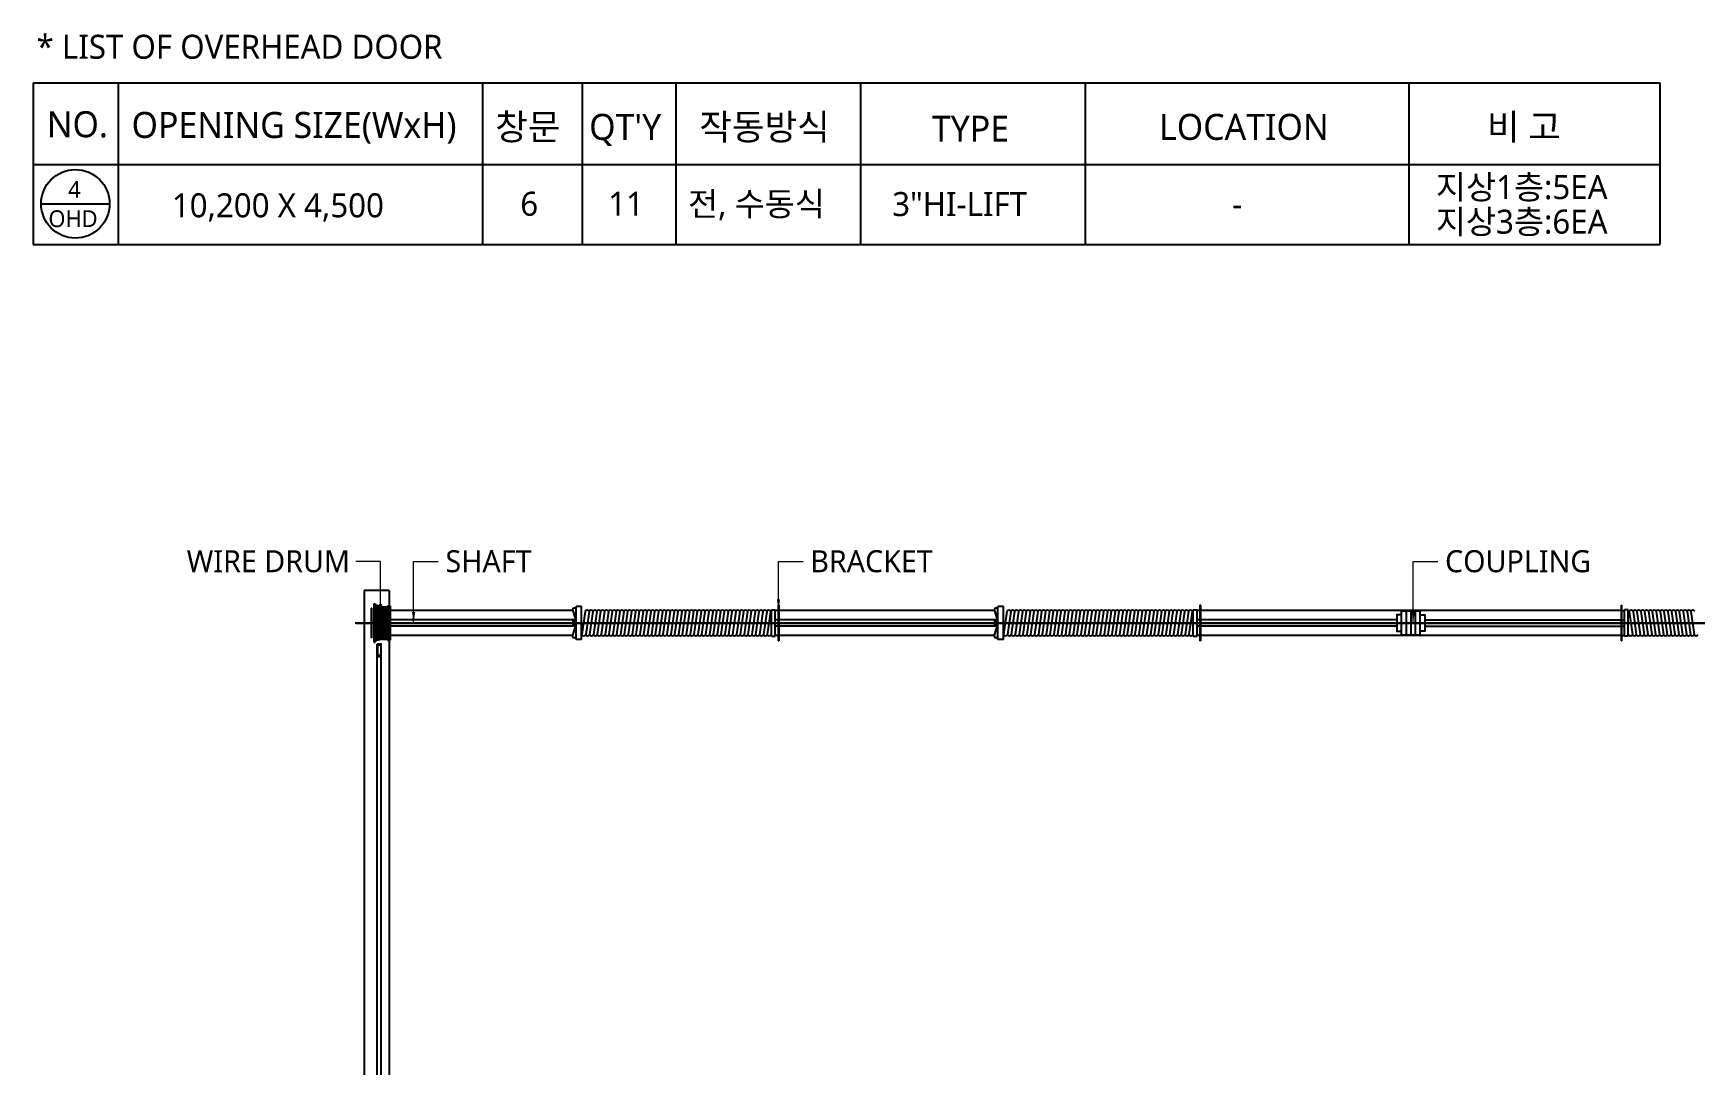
# Model space of a CAD drawing. Header units: millimetres. Extents: x 909 to 159266, y 137 to 21462.
# Drawn here: x 78972 to 87267, y 15995 to 21141 of the extents above; entities that cross this region are included whole.
import ezdxf

# ---------------------------------------------------------------- set-up
doc = ezdxf.new("R2010")
doc.units = ezdxf.units.MM
doc.header["$LTSCALE"] = 50
doc.header["$MEASUREMENT"] = 0
for name, color, linetype in [('OHD Frame', 2, 'Continuous'), ('OHD Track', 4, 'Continuous'), ('TEXT4', 4, 'Continuous')]:
    doc.layers.add(name, color=color, linetype=linetype)
doc.layers.add('건축120130$0$TEX', color=3, linetype='Continuous', lineweight=15)
doc.styles.get("Standard").update_dxf_attribs({"font": 'NanumGothicBold.ttf'})
doc.styles.add('울릉도M', font='NanumGothic.ttf')
doc.dimstyles.new('ISO-25', dxfattribs={"dimtxt": 2.5, "dimasz": 2.5, "dimexe": 1.25, "dimexo": 0.625, "dimtad": 1, "dimtxsty": 'Standard', "dimcen": 2.5, "dimadec": 0, "dimazin": 0, "dimtfac": 1, "dimtmove": 0, "dimatfit": 3, "dimfxl": 1, "dimarcsym": 0})

msp = doc.modelspace()

# ---------------------------------------------------------------- linework, layer by layer
for p, q in [((78972.4, 20894.5, 0), (87093.6, 20894.5, 0)), ((78972.4, 20894.5, 0), (78972.4, 20087.2, 0)), ((79396.4, 20894.5, 0), (79396.4, 20087.2, 0)), ((81214.4, 20894.5, 0), (81214.4, 20087.2, 0)), ((81712.7, 20894.5, 0), (81712.7, 20087.2, 0)), ((82180.8, 20894.5, 0), (82180.8, 20087.2, 0)), ((83101.8, 20894.5, 0), (83101.8, 20087.2, 0)), ((84224.1, 20894.5, 0), (84224.1, 20087.2, 0)), ((85840, 20894.5, 0), (85840, 20087.2, 0)), ((87091.9, 20894.5, 0), (87091.9, 20087.2, 0)), ((78972.4, 20486.2, 0), (87093.6, 20486.2, 0)), ((79011.9, 20290.2, 0), (79353.7, 20290.2, 0)), ((78972.4, 20087.2, 0), (87091.9, 20087.2, 0)), ((80658.7, 18272.9, 0), (80658.7, 18124.5, 0)), ((80660.9, 18272.9, 0), (80658.7, 18272.9, 0)), ((80660.9, 18272.9, 0), (80660.9, 18124.5, 0)), ((81665.6, 18261.2, 0), (80748.8, 18261.2, 0)), ((82691.1, 18261.2, 0), (82676.9, 18261.2, 0)), ((82691.1, 18261.2, 0), (82676.9, 18261.2, 0)), ((82691.1, 18261.2, 0), (82676.9, 18261.2, 0)), ((82691.1, 18261.2, 0), (82676.9, 18261.2, 0)), ((82691.1, 18287.7, 0), (82691.1, 18109.7, 0)), ((82693.8, 18287.7, 0), (82691.1, 18287.7, 0)), ((82693.8, 18287.7, 0), (82693.8, 18109.7, 0)), ((83770.8, 18261.2, 0), (82693.8, 18261.2, 0)), ((84796.4, 18261.2, 0), (84782.2, 18261.2, 0)), ((84796.4, 18261.2, 0), (84782.2, 18261.2, 0)), ((84796.4, 18261.2, 0), (84782.2, 18261.2, 0)), ((84796.4, 18287.7, 0), (84796.4, 18109.7, 0)), ((84799.1, 18287.7, 0), (84796.4, 18287.7, 0)), ((84799.1, 18287.7, 0), (84799.1, 18109.7, 0)), ((86898.6, 18261.2, 0), (84799.1, 18261.2, 0)), ((85826, 18259.6, 0), (85826, 18137.8, 0)), ((85848.8, 18259.6, 0), (85848.8, 18137.8, 0)), ((85871.7, 18259.6, 0), (85871.7, 18137.8, 0)), ((86898.6, 18287.7, 0), (86898.6, 18109.7, 0)), ((86898.6, 18287.7, 0), (86901.3, 18287.7, 0)), ((86901.3, 18287.7, 0), (86901.3, 18109.7, 0)), ((86901.3, 18261.2, 0), (86915.5, 18261.2, 0)), ((86901.3, 18261.2, 0), (86915.5, 18261.2, 0)), ((86901.3, 18261.2, 0), (86915.5, 18261.2, 0)), ((80660.9, 18124.5, 0), (80658.7, 18124.5, 0)), ((81665.6, 18136.2, 0), (80748.8, 18136.2, 0)), ((82691.1, 18136.2, 0), (82676.9, 18136.2, 0)), ((82691.1, 18136.2, 0), (82676.9, 18136.2, 0)), ((82691.1, 18136.2, 0), (82676.9, 18136.2, 0)), ((82691.1, 18136.2, 0), (82676.9, 18136.2, 0)), ((82693.8, 18109.7, 0), (82691.1, 18109.7, 0)), ((83770.8, 18136.2, 0), (82693.8, 18136.2, 0)), ((84796.4, 18136.2, 0), (84782.2, 18136.2, 0)), ((84796.4, 18136.2, 0), (84782.2, 18136.2, 0)), ((84796.4, 18136.2, 0), (84782.2, 18136.2, 0)), ((84799.1, 18109.7, 0), (84796.4, 18109.7, 0)), ((86898.6, 18136.2, 0), (84799.1, 18136.2, 0)), ((86898.6, 18109.7, 0), (86901.3, 18109.7, 0)), ((86901.3, 18136.2, 0), (86915.5, 18136.2, 0)), ((86901.3, 18136.2, 0), (86915.5, 18136.2, 0)), ((86901.3, 18136.2, 0), (86915.5, 18136.2, 0))]:
    msp.add_line(p, q)
at = {"color": 1, "linetype": 'Continuous'}
for p, q in [((80672.9, 18294, 0), (80672.9, 18103.4, 0)), ((80679.9, 18294, 0), (80679.9, 18103.4, 0)), ((80715.4, 18279.2, 0), (80679.9, 18288, 0)), ((80715.4, 18279.2, 0), (80715.4, 18118.2, 0)), ((80740.2, 18284.3, 0), (80740.2, 18113.1, 0)), ((80747.2, 18284.3, 0), (80747.2, 18113.1, 0)), ((80754.2, 18284.3, 0), (80754.2, 18113.1, 0)), ((80715.4, 18118.2, 0), (80679.9, 18109.4, 0))]:
    msp.add_line(p, q, dxfattribs=at)
at = {"color": 1}
for p, q in [((80672.9, 18294, 0), (80679.9, 18294, 0)), ((80715.4, 18279.2, 0), (80740.2, 18279.2, 0)), ((80740.2, 18284.3, 0), (80754.2, 18284.3, 0)), ((80672.9, 18103.4, 0), (80679.9, 18103.4, 0)), ((80715.4, 18118.2, 0), (80740.2, 18118.2, 0)), ((80740.2, 18113.1, 0), (80754.2, 18113.1, 0))]:
    msp.add_line(p, q, dxfattribs=at)
at = {"color": 8, "linetype": 'Continuous'}
for p, q in [((80687.4, 18286.2, 0), (80687.4, 18111.2, 0)), ((80694.4, 18284.4, 0), (80694.4, 18113, 0)), ((80701.4, 18282.7, 0), (80701.4, 18114.7, 0)), ((80708.4, 18280.9, 0), (80708.4, 18116.5, 0)), ((80719.9, 18279.2, 0), (80719.9, 18118.2, 0)), ((80724.8, 18279.2, 0), (80724.8, 18118.2, 0)), ((80729.7, 18279.2, 0), (80729.7, 18118.2, 0)), ((80734.6, 18279.2, 0), (80734.6, 18118.2, 0))]:
    msp.add_line(p, q, dxfattribs=at)
at = {"color": 3}
for p, q in [((81664.4, 18265.1, 0), (81677.3, 18223.3, 0)), ((81682.1, 18273.1, 0), (81672.3, 18273.1, 0)), ((81710.1, 18281.7, 0), (81682.1, 18281.7, 0)), ((81682.1, 18115.7, 0), (81682.1, 18281.7, 0)), ((81710.1, 18115.7, 0), (81710.1, 18281.7, 0)), ((81727.8, 18256.2, 0), (81711.2, 18141.2, 0)), ((81747, 18256.2, 0), (81730.5, 18141.2, 0)), ((81766.3, 18256.2, 0), (81749.7, 18141.2, 0)), ((81785.6, 18256.2, 0), (81769, 18141.2, 0)), ((81804.8, 18256.2, 0), (81788.3, 18141.2, 0)), ((81824.1, 18256.2, 0), (81807.6, 18141.2, 0)), ((81843.4, 18256.2, 0), (81826.8, 18141.2, 0)), ((81862.6, 18256.2, 0), (81846.1, 18141.2, 0)), ((81881.9, 18256.2, 0), (81865.4, 18141.2, 0)), ((81901.2, 18256.2, 0), (81884.6, 18141.2, 0)), ((81920.5, 18256.2, 0), (81903.9, 18141.2, 0)), ((81939.7, 18256.2, 0), (81923.2, 18141.2, 0)), ((81959, 18256.2, 0), (81942.4, 18141.2, 0)), ((81978.3, 18256.2, 0), (81961.7, 18141.2, 0)), ((81997.5, 18256.2, 0), (81981, 18141.2, 0)), ((82016.8, 18256.2, 0), (82000.2, 18141.2, 0)), ((82036.1, 18256.2, 0), (82019.5, 18141.2, 0)), ((82055.3, 18256.2, 0), (82038.8, 18141.2, 0)), ((82074.6, 18256.2, 0), (82058, 18141.2, 0)), ((82093.9, 18256.2, 0), (82077.3, 18141.2, 0)), ((82113.1, 18256.2, 0), (82096.6, 18141.2, 0)), ((82132.4, 18256.2, 0), (82115.9, 18141.2, 0)), ((82151.7, 18256.2, 0), (82135.1, 18141.2, 0)), ((82171.5, 18256.2, 0), (82154.9, 18141.2, 0)), ((82190.7, 18256.2, 0), (82174.2, 18141.2, 0)), ((82210, 18256.2, 0), (82193.4, 18141.2, 0)), ((82229.3, 18256.2, 0), (82212.7, 18141.2, 0)), ((82248.5, 18256.2, 0), (82232, 18141.2, 0)), ((82267.8, 18256.2, 0), (82251.3, 18141.2, 0)), ((82287.1, 18256.2, 0), (82270.5, 18141.2, 0)), ((82306.3, 18256.2, 0), (82289.8, 18141.2, 0)), ((82325.6, 18256.2, 0), (82309.1, 18141.2, 0)), ((82344.9, 18256.2, 0), (82328.3, 18141.2, 0)), ((82364.2, 18256.2, 0), (82347.6, 18141.2, 0)), ((82383.4, 18256.2, 0), (82366.9, 18141.2, 0)), ((82402.7, 18256.2, 0), (82386.1, 18141.2, 0)), ((82422, 18256.2, 0), (82405.4, 18141.2, 0)), ((82441.2, 18256.2, 0), (82424.7, 18141.2, 0)), ((82460.5, 18256.2, 0), (82443.9, 18141.2, 0)), ((82479.8, 18256.2, 0), (82463.2, 18141.2, 0)), ((82499, 18256.2, 0), (82482.5, 18141.2, 0)), ((82518.3, 18256.2, 0), (82501.8, 18141.2, 0)), ((82537.6, 18256.2, 0), (82521, 18141.2, 0)), ((82556.8, 18256.2, 0), (82540.3, 18141.2, 0)), ((82576.1, 18256.2, 0), (82559.6, 18141.2, 0)), ((82595.4, 18256.2, 0), (82578.8, 18141.2, 0)), ((82614.7, 18256.2, 0), (82598.1, 18141.2, 0)), ((82633.9, 18256.2, 0), (82617.4, 18141.2, 0)), ((82653.2, 18256.2, 0), (82636.6, 18141.2, 0)), ((82657.5, 18132.6, 0), (82657.5, 18264.8, 0)), ((82657.5, 18264.8, 0), (82676.9, 18264.8, 0)), ((82676.9, 18132.6, 0), (82676.9, 18264.8, 0)), ((83769.6, 18265.1, 0), (83782.5, 18223.3, 0)), ((83787.4, 18273.1, 0), (83777.6, 18273.1, 0)), ((83787.4, 18115.7, 0), (83787.4, 18281.7, 0)), ((83815.4, 18281.7, 0), (83787.4, 18281.7, 0)), ((83815.4, 18115.7, 0), (83815.4, 18281.7, 0)), ((83833, 18256.2, 0), (83816.5, 18141.2, 0)), ((83852.3, 18256.2, 0), (83835.7, 18141.2, 0)), ((83871.5, 18256.2, 0), (83855, 18141.2, 0)), ((83890.8, 18256.2, 0), (83874.3, 18141.2, 0)), ((83910.1, 18256.2, 0), (83893.5, 18141.2, 0)), ((83929.4, 18256.2, 0), (83912.8, 18141.2, 0)), ((83948.6, 18256.2, 0), (83932.1, 18141.2, 0)), ((83967.9, 18256.2, 0), (83951.3, 18141.2, 0)), ((83987.2, 18256.2, 0), (83970.6, 18141.2, 0)), ((84006.4, 18256.2, 0), (83989.9, 18141.2, 0)), ((84025.7, 18256.2, 0), (84009.1, 18141.2, 0)), ((84045, 18256.2, 0), (84028.4, 18141.2, 0)), ((84064.2, 18256.2, 0), (84047.7, 18141.2, 0)), ((84083.5, 18256.2, 0), (84067, 18141.2, 0)), ((84102.8, 18256.2, 0), (84086.2, 18141.2, 0)), ((84122, 18256.2, 0), (84105.5, 18141.2, 0)), ((84141.3, 18256.2, 0), (84124.8, 18141.2, 0)), ((84160.6, 18256.2, 0), (84144, 18141.2, 0)), ((84179.8, 18256.2, 0), (84163.3, 18141.2, 0)), ((84199.1, 18256.2, 0), (84182.6, 18141.2, 0)), ((84218.4, 18256.2, 0), (84201.8, 18141.2, 0)), ((84237.7, 18256.2, 0), (84221.1, 18141.2, 0)), ((84256.9, 18256.2, 0), (84240.4, 18141.2, 0)), ((84276.7, 18256.2, 0), (84260.2, 18141.2, 0)), ((84296, 18256.2, 0), (84279.4, 18141.2, 0)), ((84315.3, 18256.2, 0), (84298.7, 18141.2, 0)), ((84334.5, 18256.2, 0), (84318, 18141.2, 0)), ((84353.8, 18256.2, 0), (84337.2, 18141.2, 0)), ((84373.1, 18256.2, 0), (84356.5, 18141.2, 0)), ((84392.3, 18256.2, 0), (84375.8, 18141.2, 0)), ((84411.6, 18256.2, 0), (84395, 18141.2, 0)), ((84430.9, 18256.2, 0), (84414.3, 18141.2, 0)), ((84450.1, 18256.2, 0), (84433.6, 18141.2, 0)), ((84469.4, 18256.2, 0), (84452.8, 18141.2, 0)), ((84488.7, 18256.2, 0), (84472.1, 18141.2, 0)), ((84507.9, 18256.2, 0), (84491.4, 18141.2, 0)), ((84527.2, 18256.2, 0), (84510.7, 18141.2, 0)), ((84546.5, 18256.2, 0), (84529.9, 18141.2, 0)), ((84565.7, 18256.2, 0), (84549.2, 18141.2, 0)), ((84585, 18256.2, 0), (84568.5, 18141.2, 0)), ((84604.3, 18256.2, 0), (84587.7, 18141.2, 0)), ((84623.6, 18256.2, 0), (84607, 18141.2, 0)), ((84642.8, 18256.2, 0), (84626.3, 18141.2, 0)), ((84662.1, 18256.2, 0), (84645.5, 18141.2, 0)), ((84681.4, 18256.2, 0), (84664.8, 18141.2, 0)), ((84700.6, 18256.2, 0), (84684.1, 18141.2, 0)), ((84719.9, 18256.2, 0), (84703.3, 18141.2, 0)), ((84739.2, 18256.2, 0), (84722.6, 18141.2, 0)), ((84758.4, 18256.2, 0), (84741.9, 18141.2, 0)), ((84762.7, 18132.6, 0), (84762.7, 18264.8, 0)), ((84762.7, 18264.8, 0), (84782.2, 18264.8, 0)), ((84782.2, 18132.6, 0), (84782.2, 18264.8, 0)), ((86915.5, 18132.6, 0), (86915.5, 18264.8, 0)), ((86935, 18264.8, 0), (86915.5, 18264.8, 0)), ((86935, 18132.6, 0), (86935, 18264.8, 0)), ((86939.2, 18256.2, 0), (86955.8, 18141.2, 0)), ((86958.5, 18256.2, 0), (86975.1, 18141.2, 0)), ((86977.8, 18256.2, 0), (86994.3, 18141.2, 0)), ((86997.1, 18256.2, 0), (87013.6, 18141.2, 0)), ((87016.3, 18256.2, 0), (87032.9, 18141.2, 0)), ((87035.6, 18256.2, 0), (87052.1, 18141.2, 0)), ((87054.9, 18256.2, 0), (87071.4, 18141.2, 0)), ((87074.1, 18256.2, 0), (87090.7, 18141.2, 0)), ((87093.4, 18256.2, 0), (87110, 18141.2, 0)), ((87112.7, 18256.2, 0), (87129.2, 18141.2, 0)), ((87131.9, 18256.2, 0), (87148.5, 18141.2, 0)), ((87151.2, 18256.2, 0), (87167.8, 18141.2, 0)), ((87170.5, 18256.2, 0), (87187, 18141.2, 0)), ((87189.7, 18256.2, 0), (87206.3, 18141.2, 0)), ((87209, 18256.2, 0), (87225.6, 18141.2, 0)), ((87228.3, 18256.2, 0), (87244.8, 18141.2, 0)), ((87247.5, 18256.2, 0), (87264.1, 18141.2, 0)), ((81664.4, 18132.3, 0), (81677.3, 18174.1, 0)), ((81677.3, 18223.3, 0), (81677.3, 18215.8, 0)), ((81677.3, 18174.1, 0), (81677.3, 18181.6, 0)), ((83769.6, 18132.3, 0), (83782.5, 18174.1, 0)), ((83782.5, 18223.3, 0), (83782.5, 18215.8, 0)), ((83782.5, 18174.1, 0), (83782.5, 18181.6, 0)), ((81682.1, 18124.3, 0), (81672.3, 18124.3, 0)), ((81710.1, 18115.7, 0), (81682.1, 18115.7, 0)), ((82657.5, 18132.6, 0), (82676.9, 18132.6, 0)), ((83787.4, 18124.3, 0), (83777.6, 18124.3, 0)), ((83815.4, 18115.7, 0), (83787.4, 18115.7, 0)), ((84762.7, 18132.6, 0), (84782.2, 18132.6, 0)), ((86935, 18132.6, 0), (86915.5, 18132.6, 0))]:
    msp.add_line(p, q, dxfattribs=at)
at = {"color": 8}
for p, q in [((91113.2, 18198.7, 0), (80579.4, 18198.7, 0)), ((80584.5, 18198.7, 0), (91118.3, 18198.7, 0))]:
    msp.add_line(p, q, dxfattribs=at)
at = {"color": 2}
for p, q in [((81673.2, 18214, 0), (80748.8, 18214, 0)), ((81673.2, 18183.4, 0), (80748.8, 18183.4, 0)), ((82691.1, 18214, 0), (82676.9, 18214, 0)), ((82691.1, 18214, 0), (82676.9, 18214, 0)), ((82691.1, 18214, 0), (82676.9, 18214, 0)), ((82691.1, 18214, 0), (82676.9, 18214, 0)), ((82691.1, 18183.4, 0), (82676.9, 18183.4, 0)), ((82691.1, 18183.4, 0), (82676.9, 18183.4, 0)), ((82691.1, 18183.4, 0), (82676.9, 18183.4, 0)), ((82691.1, 18183.4, 0), (82676.9, 18183.4, 0)), ((83778.4, 18214, 0), (82693.8, 18214, 0)), ((83778.4, 18183.4, 0), (82693.8, 18183.4, 0)), ((84796.4, 18214, 0), (84782.2, 18214, 0)), ((84796.4, 18214, 0), (84782.2, 18214, 0)), ((84796.4, 18214, 0), (84782.2, 18214, 0)), ((84796.4, 18183.4, 0), (84782.2, 18183.4, 0)), ((84796.4, 18183.4, 0), (84782.2, 18183.4, 0)), ((84796.4, 18183.4, 0), (84782.2, 18183.4, 0)), ((85779.1, 18214, 0), (84799.1, 18214, 0)), ((85779.1, 18183.4, 0), (84799.1, 18183.4, 0)), ((85918.6, 18214, 0), (86898.6, 18214, 0)), ((85918.6, 18183.4, 0), (86898.6, 18183.4, 0)), ((86901.3, 18214, 0), (86915.5, 18214, 0)), ((86901.3, 18214, 0), (86915.5, 18214, 0)), ((86901.3, 18214, 0), (86915.5, 18214, 0)), ((86901.3, 18183.4, 0), (86915.5, 18183.4, 0)), ((86901.3, 18183.4, 0), (86915.5, 18183.4, 0)), ((86901.3, 18183.4, 0), (86915.5, 18183.4, 0))]:
    msp.add_line(p, q, dxfattribs=at)
at = {"elevation": 0}
msp.add_lwpolyline([(85802.9, 18259.6), (85894.7, 18259.6), (85894.7, 18137.8), (85802.9, 18137.8)], close=True, dxfattribs=at)
for points in [[(85802.9, 18239.7), (85779.1, 18239.7), (85779.1, 18157.7), (85802.9, 18157.7)], [(85894.7, 18239.7), (85918.6, 18239.7), (85918.6, 18157.7), (85894.7, 18157.7)]]:
    msp.add_lwpolyline(points, dxfattribs=at)
msp.add_circle((79182.8, 20290.2, 0), 170.9)
at = {"color": 3}
for centre in [(81674.3, 18198.7, 0), (83779.5, 18198.7, 0)]:
    msp.add_circle(centre, 7.81, dxfattribs=at)
for centre, radius, start, end in [((81673.2, 18264.2, 0), 8.9, 95.75821, 174.36248), ((81737.4, 18251.4, 0), 10.8, 26.49712, 153.50288), ((81756.7, 18251.4, 0), 10.8, 26.49712, 153.50288), ((81775.9, 18251.4, 0), 10.8, 26.49712, 153.50288), ((81795.2, 18251.4, 0), 10.8, 26.49712, 153.50288), ((81814.5, 18251.4, 0), 10.8, 26.49712, 153.50288), ((81833.7, 18251.4, 0), 10.8, 26.49712, 153.50288), ((81853, 18251.4, 0), 10.8, 26.49712, 153.50288), ((81872.3, 18251.4, 0), 10.8, 26.49712, 153.50288), ((81891.5, 18251.4, 0), 10.8, 26.49712, 153.50288), ((81910.8, 18251.4, 0), 10.8, 26.49712, 153.50288), ((81930.1, 18251.4, 0), 10.8, 26.49712, 153.50288), ((81949.4, 18251.4, 0), 10.8, 26.49712, 153.50288), ((81968.6, 18251.4, 0), 10.8, 26.49712, 153.50288), ((81987.9, 18251.4, 0), 10.8, 26.49712, 153.50288), ((82007.2, 18251.4, 0), 10.8, 26.49712, 153.50288), ((82026.4, 18251.4, 0), 10.8, 26.49712, 153.50288), ((82045.7, 18251.4, 0), 10.8, 26.49712, 153.50288), ((82065, 18251.4, 0), 10.8, 26.49712, 153.50288), ((82084.2, 18251.4, 0), 10.8, 26.49712, 153.50288), ((82103.5, 18251.4, 0), 10.8, 26.49712, 153.50288), ((82122.8, 18251.4, 0), 10.8, 26.49712, 153.50288), ((82142, 18251.4, 0), 10.8, 26.49712, 153.50288), ((82161.8, 18251.4, 0), 10.8, 26.49712, 153.50288), ((82181.1, 18251.4, 0), 10.8, 26.49712, 153.50288), ((82200.4, 18251.4, 0), 10.8, 26.49712, 153.50288), ((82219.6, 18251.4, 0), 10.8, 26.49712, 153.50288), ((82238.9, 18251.4, 0), 10.8, 26.49712, 153.50288), ((82258.2, 18251.4, 0), 10.8, 26.49712, 153.50288), ((82277.4, 18251.4, 0), 10.8, 26.49712, 153.50288), ((82296.7, 18251.4, 0), 10.8, 26.49712, 153.50288), ((82316, 18251.4, 0), 10.8, 26.49712, 153.50288), ((82335.3, 18251.4, 0), 10.8, 26.49712, 153.50288), ((82354.5, 18251.4, 0), 10.8, 26.49712, 153.50288), ((82373.8, 18251.4, 0), 10.8, 26.49712, 153.50288), ((82393.1, 18251.4, 0), 10.8, 26.49712, 153.50288), ((82412.3, 18251.4, 0), 10.8, 26.49712, 153.50288), ((82431.6, 18251.4, 0), 10.8, 26.49712, 153.50288), ((82450.9, 18251.4, 0), 10.8, 26.49712, 153.50288), ((82470.1, 18251.4, 0), 10.8, 26.49712, 153.50288), ((82489.4, 18251.4, 0), 10.8, 26.49712, 153.50288), ((82508.7, 18251.4, 0), 10.8, 26.49712, 153.50288), ((82527.9, 18251.4, 0), 10.8, 26.49712, 153.50288), ((82547.2, 18251.4, 0), 10.8, 26.49712, 153.50288), ((82566.5, 18251.4, 0), 10.8, 26.49712, 153.50288), ((82585.7, 18251.4, 0), 10.8, 26.49712, 153.50288), ((82605, 18251.4, 0), 10.8, 26.49712, 153.50288), ((82624.3, 18251.4, 0), 10.8, 26.49712, 153.50288), ((82643.6, 18251.4, 0), 10.8, 26.49712, 153.50288), ((83778.5, 18264.2, 0), 8.9, 95.75821, 174.36248), ((83842.6, 18251.4, 0), 10.8, 26.49712, 153.50288), ((83861.9, 18251.4, 0), 10.8, 26.49712, 153.50288), ((83881.2, 18251.4, 0), 10.8, 26.49712, 153.50288), ((83900.5, 18251.4, 0), 10.8, 26.49712, 153.50288), ((83919.7, 18251.4, 0), 10.8, 26.49712, 153.50288), ((83939, 18251.4, 0), 10.8, 26.49712, 153.50288), ((83958.3, 18251.4, 0), 10.8, 26.49712, 153.50288), ((83977.5, 18251.4, 0), 10.8, 26.49712, 153.50288), ((83996.8, 18251.4, 0), 10.8, 26.49712, 153.50288), ((84016.1, 18251.4, 0), 10.8, 26.49712, 153.50288), ((84035.3, 18251.4, 0), 10.8, 26.49712, 153.50288), ((84054.6, 18251.4, 0), 10.8, 26.49712, 153.50288), ((84073.9, 18251.4, 0), 10.8, 26.49712, 153.50288), ((84093.1, 18251.4, 0), 10.8, 26.49712, 153.50288), ((84112.4, 18251.4, 0), 10.8, 26.49712, 153.50288), ((84131.7, 18251.4, 0), 10.8, 26.49712, 153.50288), ((84150.9, 18251.4, 0), 10.8, 26.49712, 153.50288), ((84170.2, 18251.4, 0), 10.8, 26.49712, 153.50288), ((84189.5, 18251.4, 0), 10.8, 26.49712, 153.50288), ((84208.8, 18251.4, 0), 10.8, 26.49712, 153.50288), ((84228, 18251.4, 0), 10.8, 26.49712, 153.50288), ((84247.3, 18251.4, 0), 10.8, 26.49712, 153.50288), ((84267.1, 18251.4, 0), 10.8, 26.49712, 153.50288), ((84286.3, 18251.4, 0), 10.8, 26.49712, 153.50288), ((84305.6, 18251.4, 0), 10.8, 26.49712, 153.50288), ((84324.9, 18251.4, 0), 10.8, 26.49712, 153.50288), ((84344.2, 18251.4, 0), 10.8, 26.49712, 153.50288), ((84363.4, 18251.4, 0), 10.8, 26.49712, 153.50288), ((84382.7, 18251.4, 0), 10.8, 26.49712, 153.50288), ((84402, 18251.4, 0), 10.8, 26.49712, 153.50288), ((84421.2, 18251.4, 0), 10.8, 26.49712, 153.50288), ((84440.5, 18251.4, 0), 10.8, 26.49712, 153.50288), ((84459.8, 18251.4, 0), 10.8, 26.49712, 153.50288), ((84479, 18251.4, 0), 10.8, 26.49712, 153.50288), ((84498.3, 18251.4, 0), 10.8, 26.49712, 153.50288), ((84517.6, 18251.4, 0), 10.8, 26.49712, 153.50288), ((84536.8, 18251.4, 0), 10.8, 26.49712, 153.50288), ((84556.1, 18251.4, 0), 10.8, 26.49712, 153.50288), ((84575.4, 18251.4, 0), 10.8, 26.49712, 153.50288), ((84594.7, 18251.4, 0), 10.8, 26.49712, 153.50288), ((84613.9, 18251.4, 0), 10.8, 26.49712, 153.50288), ((84633.2, 18251.4, 0), 10.8, 26.49712, 153.50288), ((84652.5, 18251.4, 0), 10.8, 26.49712, 153.50288), ((84671.7, 18251.4, 0), 10.8, 26.49712, 153.50288), ((84691, 18251.4, 0), 10.8, 26.49712, 153.50288), ((84710.3, 18251.4, 0), 10.8, 26.49712, 153.50288), ((84729.5, 18251.4, 0), 10.8, 26.49712, 153.50288), ((84748.8, 18251.4, 0), 10.8, 26.49712, 153.50288), ((86948.9, 18251.4, 0), 10.8, 26.49712, 153.50288), ((86968.1, 18251.4, 0), 10.8, 26.49712, 153.50288), ((86987.4, 18251.4, 0), 10.8, 26.49712, 153.50288), ((87006.7, 18251.4, 0), 10.8, 26.49712, 153.50288), ((87026, 18251.4, 0), 10.8, 26.49712, 153.50288), ((87045.2, 18251.4, 0), 10.8, 26.49712, 153.50288), ((87064.5, 18251.4, 0), 10.8, 26.49712, 153.50288), ((87083.8, 18251.4, 0), 10.8, 26.49712, 153.50288), ((87103, 18251.4, 0), 10.8, 26.49712, 153.50288), ((87122.3, 18251.4, 0), 10.8, 26.49712, 153.50288), ((87141.6, 18251.4, 0), 10.8, 26.49712, 153.50288), ((87160.8, 18251.4, 0), 10.8, 26.49712, 153.50288), ((87180.1, 18251.4, 0), 10.8, 26.49712, 153.50288), ((87199.4, 18251.4, 0), 10.8, 26.49712, 153.50288), ((87218.6, 18251.4, 0), 10.8, 26.49712, 153.50288), ((87237.9, 18251.4, 0), 10.8, 26.49712, 153.50288), ((87257.2, 18251.4, 0), 10.8, 26.49712, 153.50288), ((81682.1, 18198.7, 0), 17.7, 90, 270), ((83787.4, 18198.7, 0), 17.7, 90, 270), ((81673.2, 18133.2, 0), 8.9, 185.63752, 264.24179), ((81720.8, 18146, 0), 10.8, 206.49712, 333.50288), ((81740.1, 18146, 0), 10.8, 206.49712, 333.50288), ((81759.4, 18146, 0), 10.8, 206.49712, 333.50288), ((81778.6, 18146, 0), 10.8, 206.49712, 333.50288), ((81797.9, 18146, 0), 10.8, 206.49712, 333.50288), ((81817.2, 18146, 0), 10.8, 206.49712, 333.50288), ((81836.5, 18146, 0), 10.8, 206.49712, 333.50288), ((81855.7, 18146, 0), 10.8, 206.49712, 333.50288), ((81875, 18146, 0), 10.8, 206.49712, 333.50288), ((81894.3, 18146, 0), 10.8, 206.49712, 333.50288), ((81913.5, 18146, 0), 10.8, 206.49712, 333.50288), ((81932.8, 18146, 0), 10.8, 206.49712, 333.50288), ((81952.1, 18146, 0), 10.8, 206.49712, 333.50288), ((81971.3, 18146, 0), 10.8, 206.49712, 333.50288), ((81990.6, 18146, 0), 10.8, 206.49712, 333.50288), ((82009.9, 18146, 0), 10.8, 206.49712, 333.50288), ((82029.1, 18146, 0), 10.8, 206.49712, 333.50288), ((82048.4, 18146, 0), 10.8, 206.49712, 333.50288), ((82067.7, 18146, 0), 10.8, 206.49712, 333.50288), ((82087, 18146, 0), 10.8, 206.49712, 333.50288), ((82106.2, 18146, 0), 10.8, 206.49712, 333.50288), ((82125.5, 18146, 0), 10.8, 206.49712, 333.50288), ((82145.3, 18146, 0), 10.8, 206.49712, 333.50288), ((82164.5, 18146, 0), 10.8, 206.49712, 333.50288), ((82183.8, 18146, 0), 10.8, 206.49712, 333.50288), ((82203.1, 18146, 0), 10.8, 206.49712, 333.50288), ((82222.4, 18146, 0), 10.8, 206.49712, 333.50288), ((82241.6, 18146, 0), 10.8, 206.49712, 333.50288), ((82260.9, 18146, 0), 10.8, 206.49712, 333.50288), ((82280.2, 18146, 0), 10.8, 206.49712, 333.50288), ((82299.4, 18146, 0), 10.8, 206.49712, 333.50288), ((82318.7, 18146, 0), 10.8, 206.49712, 333.50288), ((82338, 18146, 0), 10.8, 206.49712, 333.50288), ((82357.2, 18146, 0), 10.8, 206.49712, 333.50288), ((82376.5, 18146, 0), 10.8, 206.49712, 333.50288), ((82395.8, 18146, 0), 10.8, 206.49712, 333.50288), ((82415, 18146, 0), 10.8, 206.49712, 333.50288), ((82434.3, 18146, 0), 10.8, 206.49712, 333.50288), ((82453.6, 18146, 0), 10.8, 206.49712, 333.50288), ((82472.8, 18146, 0), 10.8, 206.49712, 333.50288), ((82492.1, 18146, 0), 10.8, 206.49712, 333.50288), ((82511.4, 18146, 0), 10.8, 206.49712, 333.50288), ((82530.7, 18146, 0), 10.8, 206.49712, 333.50288), ((82549.9, 18146, 0), 10.8, 206.49712, 333.50288), ((82569.2, 18146, 0), 10.8, 206.49712, 333.50288), ((82588.5, 18146, 0), 10.8, 206.49712, 333.50288), ((82607.7, 18146, 0), 10.8, 206.49712, 333.50288), ((82627, 18146, 0), 10.8, 206.49712, 333.50288), ((82646.3, 18146, 0), 10.8, 206.49712, 333.50288), ((83778.5, 18133.2, 0), 8.9, 185.63752, 264.24179), ((83826.1, 18146, 0), 10.8, 206.49712, 333.50288), ((83845.4, 18146, 0), 10.8, 206.49712, 333.50288), ((83864.6, 18146, 0), 10.8, 206.49712, 333.50288), ((83883.9, 18146, 0), 10.8, 206.49712, 333.50288), ((83903.2, 18146, 0), 10.8, 206.49712, 333.50288), ((83922.4, 18146, 0), 10.8, 206.49712, 333.50288), ((83941.7, 18146, 0), 10.8, 206.49712, 333.50288), ((83961, 18146, 0), 10.8, 206.49712, 333.50288), ((83980.2, 18146, 0), 10.8, 206.49712, 333.50288), ((83999.5, 18146, 0), 10.8, 206.49712, 333.50288), ((84018.8, 18146, 0), 10.8, 206.49712, 333.50288), ((84038, 18146, 0), 10.8, 206.49712, 333.50288), ((84057.3, 18146, 0), 10.8, 206.49712, 333.50288), ((84076.6, 18146, 0), 10.8, 206.49712, 333.50288), ((84095.9, 18146, 0), 10.8, 206.49712, 333.50288), ((84115.1, 18146, 0), 10.8, 206.49712, 333.50288), ((84134.4, 18146, 0), 10.8, 206.49712, 333.50288), ((84153.7, 18146, 0), 10.8, 206.49712, 333.50288), ((84172.9, 18146, 0), 10.8, 206.49712, 333.50288), ((84192.2, 18146, 0), 10.8, 206.49712, 333.50288), ((84211.5, 18146, 0), 10.8, 206.49712, 333.50288), ((84230.7, 18146, 0), 10.8, 206.49712, 333.50288), ((84250.5, 18146, 0), 10.8, 206.49712, 333.50288), ((84269.8, 18146, 0), 10.8, 206.49712, 333.50288), ((84289.1, 18146, 0), 10.8, 206.49712, 333.50288), ((84308.3, 18146, 0), 10.8, 206.49712, 333.50288), ((84327.6, 18146, 0), 10.8, 206.49712, 333.50288), ((84346.9, 18146, 0), 10.8, 206.49712, 333.50288), ((84366.1, 18146, 0), 10.8, 206.49712, 333.50288), ((84385.4, 18146, 0), 10.8, 206.49712, 333.50288), ((84404.7, 18146, 0), 10.8, 206.49712, 333.50288), ((84423.9, 18146, 0), 10.8, 206.49712, 333.50288), ((84443.2, 18146, 0), 10.8, 206.49712, 333.50288), ((84462.5, 18146, 0), 10.8, 206.49712, 333.50288), ((84481.8, 18146, 0), 10.8, 206.49712, 333.50288), ((84501, 18146, 0), 10.8, 206.49712, 333.50288), ((84520.3, 18146, 0), 10.8, 206.49712, 333.50288), ((84539.6, 18146, 0), 10.8, 206.49712, 333.50288), ((84558.8, 18146, 0), 10.8, 206.49712, 333.50288), ((84578.1, 18146, 0), 10.8, 206.49712, 333.50288), ((84597.4, 18146, 0), 10.8, 206.49712, 333.50288), ((84616.6, 18146, 0), 10.8, 206.49712, 333.50288), ((84635.9, 18146, 0), 10.8, 206.49712, 333.50288), ((84655.2, 18146, 0), 10.8, 206.49712, 333.50288), ((84674.4, 18146, 0), 10.8, 206.49712, 333.50288), ((84693.7, 18146, 0), 10.8, 206.49712, 333.50288), ((84713, 18146, 0), 10.8, 206.49712, 333.50288), ((84732.2, 18146, 0), 10.8, 206.49712, 333.50288), ((84751.5, 18146, 0), 10.8, 206.49712, 333.50288), ((86946.2, 18146, 0), 10.8, 206.49712, 333.50288), ((86965.4, 18146, 0), 10.8, 206.49712, 333.50288), ((86984.7, 18146, 0), 10.8, 206.49712, 333.50288), ((87004, 18146, 0), 10.8, 206.49712, 333.50288), ((87023.2, 18146, 0), 10.8, 206.49712, 333.50288), ((87042.5, 18146, 0), 10.8, 206.49712, 333.50288), ((87061.8, 18146, 0), 10.8, 206.49712, 333.50288), ((87081, 18146, 0), 10.8, 206.49712, 333.50288), ((87100.3, 18146, 0), 10.8, 206.49712, 333.50288), ((87119.6, 18146, 0), 10.8, 206.49712, 333.50288), ((87138.9, 18146, 0), 10.8, 206.49712, 333.50288), ((87158.1, 18146, 0), 10.8, 206.49712, 333.50288), ((87177.4, 18146, 0), 10.8, 206.49712, 333.50288), ((87196.7, 18146, 0), 10.8, 206.49712, 333.50288), ((87215.9, 18146, 0), 10.8, 206.49712, 333.50288), ((87235.2, 18146, 0), 10.8, 206.49712, 333.50288), ((87254.5, 18146, 0), 10.8, 206.49712, 333.50288), ((87273.7, 18146, 0), 10.8, 206.49712, 333.50288)]:
    msp.add_arc(centre, radius, start, end, dxfattribs=at)
at = {"layer": 'OHD Frame'}
for p, q in [((80623.8, 18361.2, 0), (80623.8, 10886.2, 0)), ((80748.8, 18361.2, 0), (80748.8, 15411.2, 0))]:
    msp.add_line(p, q, dxfattribs=at)
at = {"layer": 'OHD Frame', "ltscale": 100}
msp.add_line((80748.8, 18361.2, 0), (80623.8, 18361.2, 0), dxfattribs=at)
at = {"layer": 'OHD Track'}
for p, q in [((80689.5, 10886.2, 0), (80689.5, 18092.5, 0)), ((80709.5, 10886.2, 0), (80709.5, 18092.5, 0))]:
    msp.add_line(p, q, dxfattribs=at)
at = {"layer": 'OHD Track', "color": 1, "elevation": 0}
msp.add_lwpolyline([(80689.5, 18092.5), (80689.5, 18042.5), (80694.5, 18032.5), (80704.5, 18032.5), (80709.5, 18042.5), (80706, 18042.5), (80702.6, 18035.7), (80696.5, 18035.7), (80692.7, 18043.3), (80692.7, 18089.3), (80709.5, 18089.3), (80709.5, 18092.5)], close=True, dxfattribs=at)

# ---------------------------------------------------------------- texts
at = {"layer": 'TEXT4', "style": '울릉도M'}
for s, height, p in [('* LIST OF OVERHEAD DOOR', 119.71, (78989.1, 21013.7, 0)), ('NO.', 129.69, (79040, 20622.2, 0)), ('OPENING SIZE(WxH)', 129.686, (79463.1, 20618.7, 0)), ('창문', 129.69, (81278.5, 20609.1, 0)), ("QT'Y", 129.69, (81747.7, 20609.1, 0)), ('작동방식', 129.69, (82297.6, 20609.1, 0)), ('LOCATION', 129.69, (84592.4, 20609.1, 0)), ('비 고', 129.69, (86229.3, 20609.1, 0)), ('TYPE', 129.69, (83458.3, 20600.2, 0)), ('4', 83.8, (79146.6, 20320.4, 0)), ('지상1층:5EA', 119.71, (85974.4, 20313.7, 0)), ('10,200 X 4,500', 119.71, (79664.4, 20222.8, 0)), ('6', 119.7, (81403.9, 20230.6, 0)), ('11', 119.71, (81842.3, 20230.6, 0)), ('전, 수동식', 119.71, (82241.1, 20229.9, 0)), ('3"HI-LIFT', 119.71, (83260.3, 20229.1, 0)), ('OHD', 83.8, (79048.2, 20173.8, 0)), ('-', 119.7, (84956.9, 20229.1, 0)), ('지상3층:6EA', 119.71, (85974.4, 20141.2, 0))]:
    msp.add_text(s, height=height, dxfattribs=at).set_placement(p)
at = {"layer": '건축120130$0$TEX', "style": '울릉도M'}
for s, p in [('WIRE DRUM', (79738.5, 18452.1, 0)), ('SHAFT', (81030.2, 18452.1, 0)), ('BRACKET', (82851.5, 18452.1, 0)), ('COUPLING', (86020.1, 18452.1, 0))]:
    msp.add_text(s, height=109.84, dxfattribs=at).set_placement(p)

# ---------------------------------------------------------------- leaders
for points in [[(80705.6, 18243.7, 0), (80705.6, 18505.9, 0), (80582.7, 18505.9, 0)], [(80871.5, 18204.1, 0), (80871.5, 18505.9, 0), (80994.4, 18505.9, 0)], [(82692.8, 18266.8, 0), (82692.8, 18505.9, 0), (82815.7, 18505.9, 0)], [(85861.4, 18204.1, 0), (85861.4, 18505.9, 0), (85984.3, 18505.9, 0)]]:
    msp.add_leader(points, dimstyle='ISO-25', override={"dimasz": 50, "dimtad": 0, "dimclrd": 1, "dimlwd": 9})

doc.saveas('drawing.dxf')
